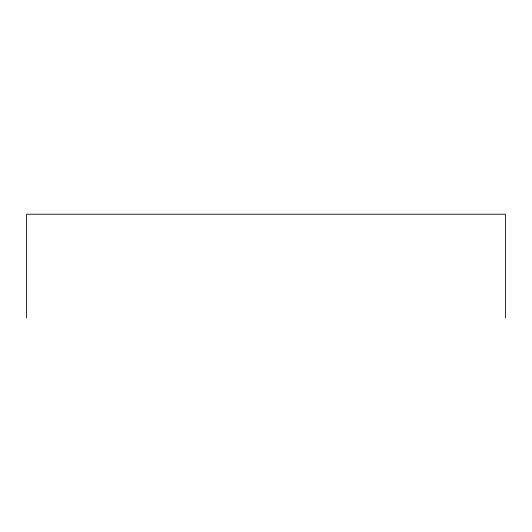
<?xml version="1.0" encoding="UTF-8"?>
<svg xmlns="http://www.w3.org/2000/svg" width="532" height="532" viewBox="0 0 532 532"><rect width="100%" height="100%" fill="white"/><g stroke="black" fill="none" stroke-linecap="round" stroke-linejoin="round"><path stroke-width="0.8" d="M505.4 317.777L505.4 214.223L26.6 214.223L26.6 317.777"/></g></svg>
